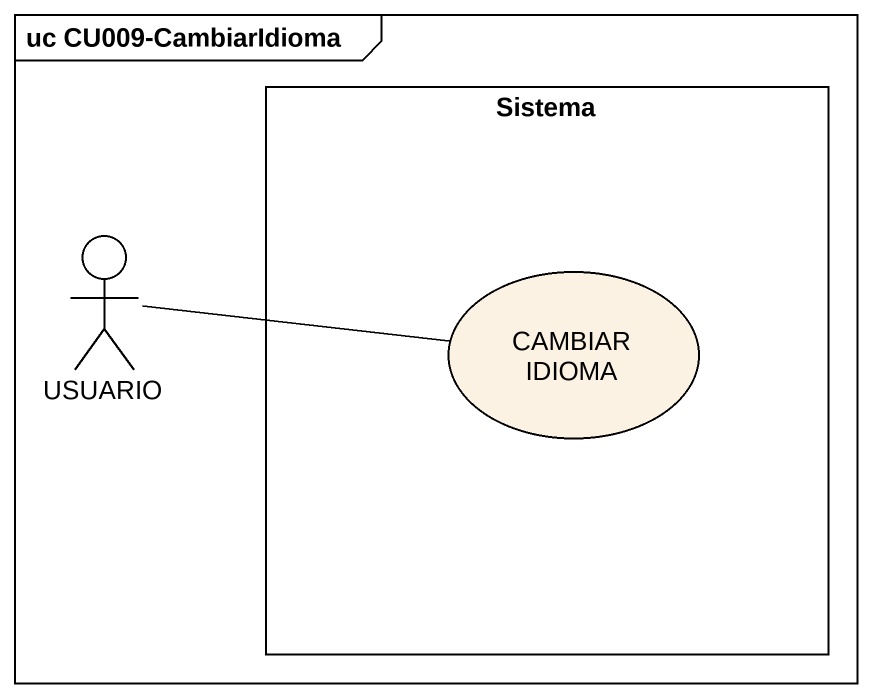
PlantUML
@startuml
mainframe uc CU009-CambiarIdioma
rectangle Sistema {
  usecase "CAMBIAR IDIOMA" as CAMBIAR_IDIOMA
}
actor USUARIO
USUARIO -right- CAMBIAR_IDIOMA
@enduml
